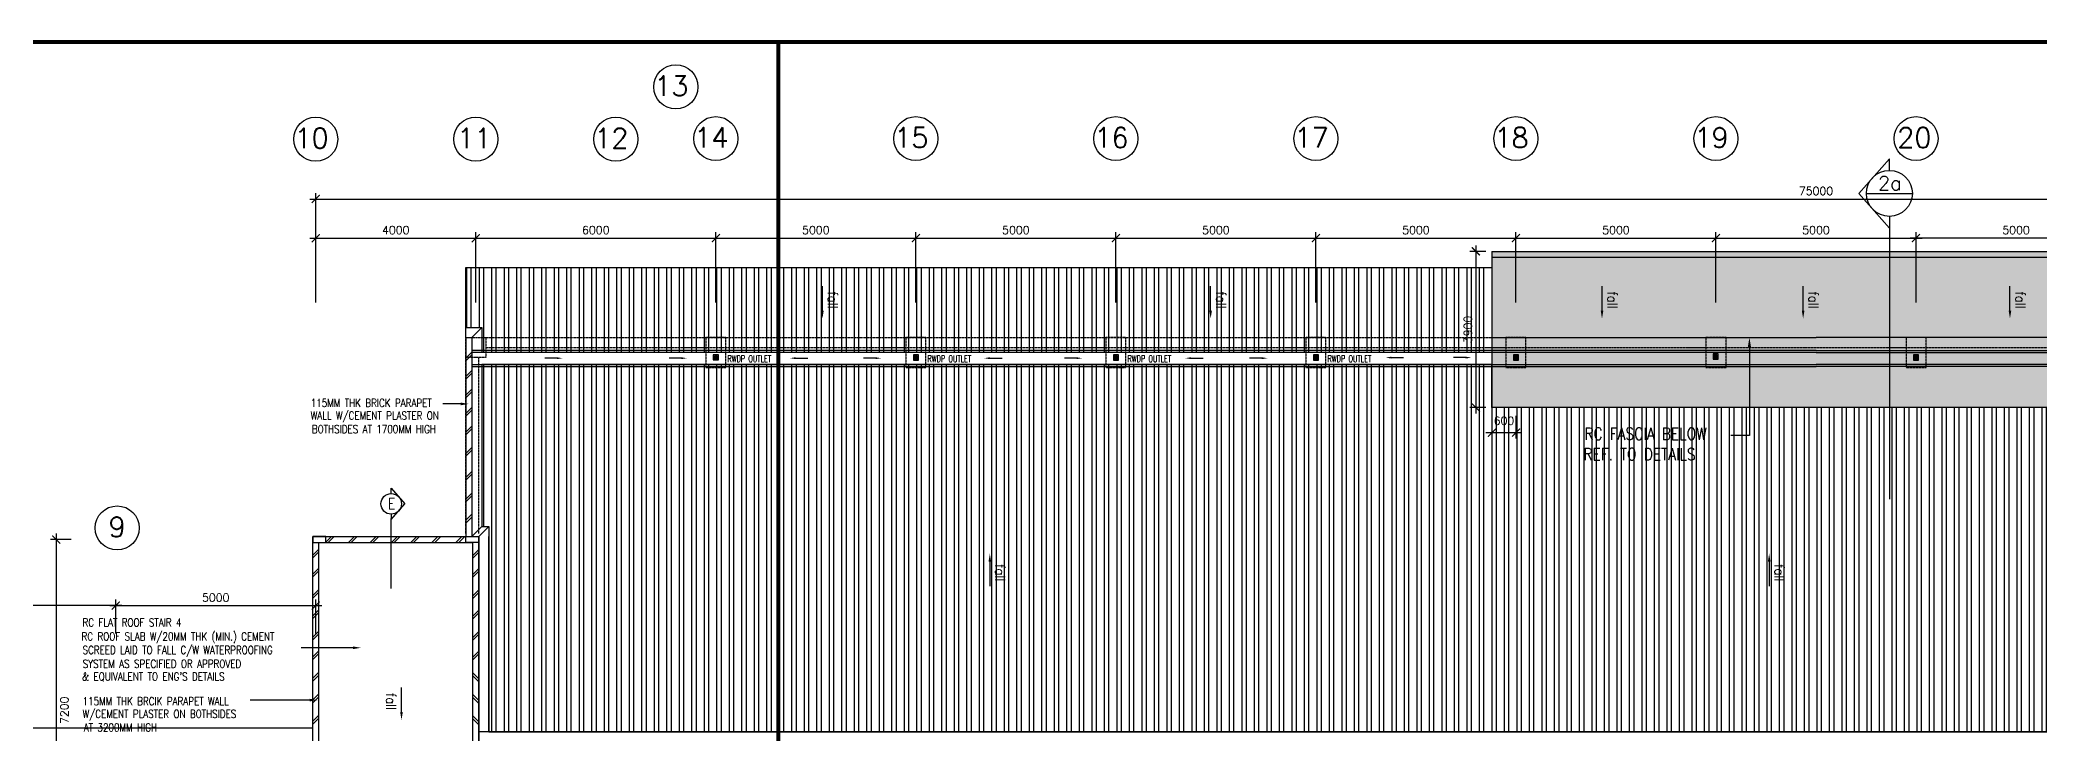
# Model space of a CAD drawing. Extents: x 2266480 to 2632177, y -858634 to -757244.
# Drawn here: x 2542657 to 2592648, y -774578 to -757244 of the extents above; entities that cross this region are included whole.
import ezdxf

# ---------------------------------------------------------------- set-up
doc = ezdxf.new("R2010")
doc.units = 0
doc.header["$LTSCALE"] = 10
doc.header["$MEASUREMENT"] = 0
doc.linetypes.add('DIVIDE', pattern=[1.25, 0.5, -0.25, 0, -0.25, 0, -0.25])
doc.linetypes.add('HIDDEN', pattern=[0.375, 0.25, -0.125])
doc.layers.get('0').update_dxf_attribs({"linetype": 'CONTINUOUS'})
doc.layers.get('DEFPOINTS').update_dxf_attribs({"linetype": 'CONTINUOUS'})
for name, color, linetype in [('AR', 7, 'CONTINUOUS'), ('AR1', 7, 'CONTINUOUS'), ('BEAM', 1, 'HIDDEN'), ('COL', 3, 'CONTINUOUS'), ('DIM', 7, 'CONTINUOUS'), ('FFL', 7, 'CONTINUOUS'), ('FIT', 5, 'CONTINUOUS'), ('FLASH', 35, 'CONTINUOUS'), ('GRID-T', 7, 'CONTINUOUS'), ('H', 1, 'CONTINUOUS'), ('hatch', 7, 'CONTINUOUS'), ('LINE', 7, 'CONTINUOUS'), ('PIPE', 5, 'DIVIDE'), ('PL', 5, 'CONTINUOUS'), ('ROOF', 7, 'CONTINUOUS'), ('RWDP', 145, 'CONTINUOUS'), ('SPEC', 7, 'CONTINUOUS'), ('stair', 7, 'CONTINUOUS'), ('T25', 7, 'CONTINUOUS'), ('T50', 4, 'CONTINUOUS'), ('WALL', 2, 'CONTINUOUS'), ('WP', 50, 'DIVIDE')]:
    doc.layers.add(name, color=color, linetype=linetype)
doc.styles.add('DIMTEXT', font='romans.shx', dxfattribs={"width": 0.8, "height": 400})
doc.styles.add('ROMANS', font='romans')
doc.styles.get("Standard").update_dxf_attribs({"font": 'ROMANS.SHX'})
doc.dimstyles.new('STANDARD$0', dxfattribs={"dimscale": 0, "dimtxt": 8, "dimasz": 6, "dimexe": 1, "dimexo": 1, "dimgap": 3, "dimtad": 1, "dimdec": 0, "dimlfac": -1, "dimrnd": 1, "dimzin": 0, "dimdsep": 46, "dimtxsty": 'Standard', "dimcen": 0, "dimclrd": 5, "dimclre": 250, "dimadec": 0, "dimazin": 0, "dimtfac": 1, "dimtdec": 4, "dimtofl": 0, "dimtmove": 0, "dimatfit": 3, "dimfxl": 1, "dimtolj": 1, "dimtzin": 0, "dimarcsym": 0})
pattern_1 = [(90, (0, 0), (-312.5, 6e-14), []), (90, (-110.5, 110.5), (-312.5, 6e-14), [])]

# ---------------------------------------------------------------- blocks, each defined once
blk = doc.blocks.new('_ARCHTICK')
at = {"color": 0, "linetype": 'ByBlock', "const_width": 0.15}
blk.add_lwpolyline([(-0.5, -0.5), (0.5, 0.5)], dxfattribs=at)
blk = doc.blocks.new('*D232')
at = {"layer": 'DEFPOINTS', "color": 0, "transparency": 16777216}
for p in [(2553549, -762192), (2549549, -763953), (2553549, -763953)]:
    blk.add_point(p, dxfattribs=at)
at = {"layer": 'DIM', "color": 7, "lineweight": -2, "transparency": 16777216}
for p, q in [((2549399, -762192), (2553699, -762192)), ((2549549, -763803), (2549549, -762042)), ((2553549, -763803), (2553549, -762042))]:
    blk.add_line(p, q, dxfattribs=at)
at = {"layer": 'DIM', "color": 7, "lineweight": -2, "transparency": 16777216, "xscale": 200, "yscale": 200, "zscale": 200, "rotation": 180}
blk.add_blockref('_ARCHTICK', (2549549, -762192), dxfattribs=at)
at = {"layer": 'DIM', "color": 7, "lineweight": -2, "transparency": 16777216, "xscale": 200, "yscale": 200, "zscale": 200}
blk.add_blockref('_ARCHTICK', (2553549, -762192), dxfattribs=at)
at = {"layer": 'DIM', "color": 7, "transparency": 16777216, "insert": (2551549, -761992), "char_height": 200, "attachment_point": 5, "style": 'ROMANS'}
blk.add_mtext('\\A1;4000', dxfattribs=at)
blk = doc.blocks.new('*D233')
at = {"layer": 'DEFPOINTS', "color": 0, "transparency": 16777216}
for p in [(2559549, -762192), (2553549, -763953), (2559549, -763953)]:
    blk.add_point(p, dxfattribs=at)
at = {"layer": 'DIM', "color": 7, "lineweight": -2, "transparency": 16777216}
for p, q in [((2553399, -762192), (2559699, -762192)), ((2553549, -763803), (2553549, -762042)), ((2559549, -763803), (2559549, -762042))]:
    blk.add_line(p, q, dxfattribs=at)
at = {"layer": 'DIM', "color": 7, "lineweight": -2, "transparency": 16777216, "xscale": 200, "yscale": 200, "zscale": 200, "rotation": 180}
blk.add_blockref('_ARCHTICK', (2553549, -762192), dxfattribs=at)
at = {"layer": 'DIM', "color": 7, "lineweight": -2, "transparency": 16777216, "xscale": 200, "yscale": 200, "zscale": 200}
blk.add_blockref('_ARCHTICK', (2559549, -762192), dxfattribs=at)
at = {"layer": 'DIM', "color": 7, "transparency": 16777216, "insert": (2556549, -761992), "char_height": 200, "attachment_point": 5, "style": 'ROMANS'}
blk.add_mtext('\\A1;6000', dxfattribs=at)
blk = doc.blocks.new('*D234')
at = {"layer": 'DEFPOINTS', "color": 0, "transparency": 16777216}
for p in [(2564549, -762192), (2559549, -763953), (2564549, -763953)]:
    blk.add_point(p, dxfattribs=at)
at = {"layer": 'DIM', "color": 7, "lineweight": -2, "transparency": 16777216}
for p, q in [((2559399, -762192), (2564699, -762192)), ((2559549, -763803), (2559549, -762042)), ((2564549, -763803), (2564549, -762042))]:
    blk.add_line(p, q, dxfattribs=at)
at = {"layer": 'DIM', "color": 7, "lineweight": -2, "transparency": 16777216, "xscale": 200, "yscale": 200, "zscale": 200, "rotation": 180}
blk.add_blockref('_ARCHTICK', (2559549, -762192), dxfattribs=at)
at = {"layer": 'DIM', "color": 7, "lineweight": -2, "transparency": 16777216, "xscale": 200, "yscale": 200, "zscale": 200}
blk.add_blockref('_ARCHTICK', (2564549, -762192), dxfattribs=at)
at = {"layer": 'DIM', "color": 7, "transparency": 16777216, "insert": (2562049, -761992), "char_height": 200, "attachment_point": 5, "style": 'ROMANS'}
blk.add_mtext('\\A1;5000', dxfattribs=at)
blk = doc.blocks.new('*D235')
at = {"layer": 'DEFPOINTS', "color": 0, "transparency": 16777216}
for p in [(2569549, -762192), (2564549, -763953), (2569549, -763953)]:
    blk.add_point(p, dxfattribs=at)
at = {"layer": 'DIM', "color": 7, "lineweight": -2, "transparency": 16777216}
for p, q in [((2564399, -762192), (2569699, -762192)), ((2564549, -763803), (2564549, -762042)), ((2569549, -763803), (2569549, -762042))]:
    blk.add_line(p, q, dxfattribs=at)
at = {"layer": 'DIM', "color": 7, "lineweight": -2, "transparency": 16777216, "xscale": 200, "yscale": 200, "zscale": 200, "rotation": 180}
blk.add_blockref('_ARCHTICK', (2564549, -762192), dxfattribs=at)
at = {"layer": 'DIM', "color": 7, "lineweight": -2, "transparency": 16777216, "xscale": 200, "yscale": 200, "zscale": 200}
blk.add_blockref('_ARCHTICK', (2569549, -762192), dxfattribs=at)
at = {"layer": 'DIM', "color": 7, "transparency": 16777216, "insert": (2567049, -761992), "char_height": 200, "attachment_point": 5, "style": 'ROMANS'}
blk.add_mtext('\\A1;5000', dxfattribs=at)
blk = doc.blocks.new('*D236')
at = {"layer": 'DEFPOINTS', "color": 0, "transparency": 16777216}
for p in [(2574549, -762192), (2569549, -763953), (2574549, -763953)]:
    blk.add_point(p, dxfattribs=at)
at = {"layer": 'DIM', "color": 7, "lineweight": -2, "transparency": 16777216}
for p, q in [((2569399, -762192), (2574699, -762192)), ((2569549, -763803), (2569549, -762042)), ((2574549, -763803), (2574549, -762042))]:
    blk.add_line(p, q, dxfattribs=at)
at = {"layer": 'DIM', "color": 7, "lineweight": -2, "transparency": 16777216, "xscale": 200, "yscale": 200, "zscale": 200, "rotation": 180}
blk.add_blockref('_ARCHTICK', (2569549, -762192), dxfattribs=at)
at = {"layer": 'DIM', "color": 7, "lineweight": -2, "transparency": 16777216, "xscale": 200, "yscale": 200, "zscale": 200}
blk.add_blockref('_ARCHTICK', (2574549, -762192), dxfattribs=at)
at = {"layer": 'DIM', "color": 7, "transparency": 16777216, "insert": (2572049, -761992), "char_height": 200, "attachment_point": 5, "style": 'ROMANS'}
blk.add_mtext('\\A1;5000', dxfattribs=at)
blk = doc.blocks.new('*D237')
at = {"layer": 'DEFPOINTS', "color": 0, "transparency": 16777216}
for p in [(2579549, -762192), (2574549, -763953), (2579549, -763953)]:
    blk.add_point(p, dxfattribs=at)
at = {"layer": 'DIM', "color": 7, "lineweight": -2, "transparency": 16777216}
for p, q in [((2574399, -762192), (2579699, -762192)), ((2574549, -763803), (2574549, -762042)), ((2579549, -763803), (2579549, -762042))]:
    blk.add_line(p, q, dxfattribs=at)
at = {"layer": 'DIM', "color": 7, "lineweight": -2, "transparency": 16777216, "xscale": 200, "yscale": 200, "zscale": 200, "rotation": 180}
blk.add_blockref('_ARCHTICK', (2574549, -762192), dxfattribs=at)
at = {"layer": 'DIM', "color": 7, "lineweight": -2, "transparency": 16777216, "xscale": 200, "yscale": 200, "zscale": 200}
blk.add_blockref('_ARCHTICK', (2579549, -762192), dxfattribs=at)
at = {"layer": 'DIM', "color": 7, "transparency": 16777216, "insert": (2577049, -761992), "char_height": 200, "attachment_point": 5, "style": 'ROMANS'}
blk.add_mtext('\\A1;5000', dxfattribs=at)
blk = doc.blocks.new('*D238')
at = {"layer": 'DEFPOINTS', "color": 0, "transparency": 16777216}
for p in [(2584549, -762192), (2579549, -763953), (2584549, -763953)]:
    blk.add_point(p, dxfattribs=at)
at = {"layer": 'DIM', "color": 7, "lineweight": -2, "transparency": 16777216}
for p, q in [((2579399, -762192), (2584699, -762192)), ((2579549, -763803), (2579549, -762042)), ((2584549, -763803), (2584549, -762042))]:
    blk.add_line(p, q, dxfattribs=at)
at = {"layer": 'DIM', "color": 7, "lineweight": -2, "transparency": 16777216, "xscale": 200, "yscale": 200, "zscale": 200, "rotation": 180}
blk.add_blockref('_ARCHTICK', (2579549, -762192), dxfattribs=at)
at = {"layer": 'DIM', "color": 7, "lineweight": -2, "transparency": 16777216, "xscale": 200, "yscale": 200, "zscale": 200}
blk.add_blockref('_ARCHTICK', (2584549, -762192), dxfattribs=at)
at = {"layer": 'DIM', "color": 7, "transparency": 16777216, "insert": (2582049, -761992), "char_height": 200, "attachment_point": 5, "style": 'ROMANS'}
blk.add_mtext('\\A1;5000', dxfattribs=at)
blk = doc.blocks.new('*D239')
at = {"layer": 'DEFPOINTS', "color": 0, "transparency": 16777216}
for p in [(2589549, -762192), (2584549, -763953), (2589549, -763953)]:
    blk.add_point(p, dxfattribs=at)
at = {"layer": 'DIM', "color": 7, "lineweight": -2, "transparency": 16777216}
for p, q in [((2584399, -762192), (2589699, -762192)), ((2584549, -763803), (2584549, -762042)), ((2589549, -763803), (2589549, -762042))]:
    blk.add_line(p, q, dxfattribs=at)
at = {"layer": 'DIM', "color": 7, "lineweight": -2, "transparency": 16777216, "xscale": 200, "yscale": 200, "zscale": 200, "rotation": 180}
blk.add_blockref('_ARCHTICK', (2584549, -762192), dxfattribs=at)
at = {"layer": 'DIM', "color": 7, "lineweight": -2, "transparency": 16777216, "xscale": 200, "yscale": 200, "zscale": 200}
blk.add_blockref('_ARCHTICK', (2589549, -762192), dxfattribs=at)
at = {"layer": 'DIM', "color": 7, "transparency": 16777216, "insert": (2587049, -761992), "char_height": 200, "attachment_point": 5, "style": 'ROMANS'}
blk.add_mtext('\\A1;5000', dxfattribs=at)
blk = doc.blocks.new('*D246')
at = {"layer": 'DEFPOINTS', "color": 0, "transparency": 16777216}
for p in [(2624549, -761215), (2549549, -763953), (2624549, -763953)]:
    blk.add_point(p, dxfattribs=at)
at = {"layer": 'DIM', "color": 7, "lineweight": -2, "transparency": 16777216}
for p, q in [((2549399, -761215), (2624699, -761215)), ((2549549, -763803), (2549549, -761065)), ((2624549, -763803), (2624549, -761065))]:
    blk.add_line(p, q, dxfattribs=at)
at = {"layer": 'DIM', "color": 7, "lineweight": -2, "transparency": 16777216, "xscale": 200, "yscale": 200, "zscale": 200, "rotation": 180}
blk.add_blockref('_ARCHTICK', (2549549, -761215), dxfattribs=at)
at = {"layer": 'DIM', "color": 7, "lineweight": -2, "transparency": 16777216, "xscale": 200, "yscale": 200, "zscale": 200}
blk.add_blockref('_ARCHTICK', (2624549, -761215), dxfattribs=at)
at = {"layer": 'DIM', "color": 7, "transparency": 16777216, "insert": (2587049, -761015), "char_height": 200, "attachment_point": 5, "style": 'ROMANS'}
blk.add_mtext('\\A1;75000', dxfattribs=at)
blk = doc.blocks.new('*D135')
at = {"layer": 'DEFPOINTS', "color": 0, "transparency": 16777216}
for p in [(2549549, -771370), (2544549, -772220), (2549549, -772220)]:
    blk.add_point(p, dxfattribs=at)
at = {"layer": 'DIM', "color": 7, "lineweight": -2, "transparency": 16777216}
for p, q in [((2544549, -772070), (2544549, -771220)), ((2549549, -772070), (2549549, -771220)), ((2544399, -771370), (2549699, -771370))]:
    blk.add_line(p, q, dxfattribs=at)
at = {"layer": 'DIM', "color": 7, "lineweight": -2, "transparency": 16777216, "xscale": 200, "yscale": 200, "zscale": 200, "rotation": 180}
blk.add_blockref('_ARCHTICK', (2544549, -771370), dxfattribs=at)
at = {"layer": 'DIM', "color": 7, "lineweight": -2, "transparency": 16777216, "xscale": 200, "yscale": 200, "zscale": 200}
blk.add_blockref('_ARCHTICK', (2549549, -771370), dxfattribs=at)
at = {"layer": 'DIM', "color": 7, "transparency": 16777216, "insert": (2547049, -771170), "char_height": 200, "attachment_point": 5, "style": 'ROMANS'}
blk.add_mtext('\\A1;5000', dxfattribs=at)
blk = doc.blocks.new('*D136')
at = {"layer": 'DEFPOINTS', "color": 0, "transparency": 16777216}
for p in [(2539549, -771370), (2539549, -772220), (2544549, -772220)]:
    blk.add_point(p, dxfattribs=at)
at = {"layer": 'DIM', "color": 7, "lineweight": -2, "transparency": 16777216}
for p, q in [((2539549, -772070), (2539549, -771220)), ((2544549, -772070), (2544549, -771220)), ((2544699, -771370), (2539399, -771370))]:
    blk.add_line(p, q, dxfattribs=at)
at = {"layer": 'DIM', "color": 7, "lineweight": -2, "transparency": 16777216, "xscale": 200, "yscale": 200, "zscale": 200}
for p, rotation in [((2539549, -771370), 179.9999999882513), ((2544549, -771370), 359.9999999882513)]:
    blk.add_blockref('_ARCHTICK', p, dxfattribs=dict(at, rotation=rotation))
at = {"layer": 'DIM', "color": 7, "transparency": 16777216, "insert": (2542049, -771170), "char_height": 200, "attachment_point": 5, "rotation": 360, "style": 'ROMANS'}
blk.add_mtext('\\A1;5000', dxfattribs=at)
blk = doc.blocks.new('*D180')
at = {"layer": 'DEFPOINTS', "color": 0, "transparency": 16777216}
for p in [(2578949, -762524), (2578548, -766424), (2578949, -766424)]:
    blk.add_point(p, dxfattribs=at)
at = {"layer": 'T50', "color": 7, "lineweight": -2, "transparency": 16777216}
for p, q in [((2578799, -762524), (2578398, -762524)), ((2578548, -762374), (2578548, -766574)), ((2578799, -766424), (2578398, -766424))]:
    blk.add_line(p, q, dxfattribs=at)
at = {"layer": 'T50', "color": 7, "lineweight": -2, "transparency": 16777216, "xscale": 200, "yscale": 200, "zscale": 200}
for p, rotation in [((2578548, -762524), 90), ((2578548, -766424), 270)]:
    blk.add_blockref('_ARCHTICK', p, dxfattribs=dict(at, rotation=rotation))
at = {"layer": 'T50', "color": 7, "transparency": 16777216, "insert": (2578348, -764474), "char_height": 200, "attachment_point": 5, "rotation": 90, "style": 'ROMANS'}
blk.add_mtext('\\A1;3900', dxfattribs=at)
blk = doc.blocks.new('*D181')
at = {"layer": 'DEFPOINTS', "color": 0, "transparency": 16777216}
for p in [(2578949, -766483), (2579549, -766483), (2579549, -767050)]:
    blk.add_point(p, dxfattribs=at)
at = {"layer": 'T50', "color": 7, "lineweight": -2, "transparency": 16777216}
for p, q in [((2578949, -766633), (2578949, -767200)), ((2579549, -766633), (2579549, -767200)), ((2578799, -767050), (2579699, -767050))]:
    blk.add_line(p, q, dxfattribs=at)
at = {"layer": 'T50', "color": 7, "lineweight": -2, "transparency": 16777216, "xscale": 200, "yscale": 200, "zscale": 200, "rotation": 180}
blk.add_blockref('_ARCHTICK', (2578949, -767050), dxfattribs=at)
at = {"layer": 'T50', "color": 7, "lineweight": -2, "transparency": 16777216, "xscale": 200, "yscale": 200, "zscale": 200}
blk.add_blockref('_ARCHTICK', (2579549, -767050), dxfattribs=at)
at = {"layer": 'T50', "color": 7, "transparency": 16777216, "insert": (2579249, -766755), "char_height": 200, "attachment_point": 5, "style": 'ROMANS'}
blk.add_mtext('\\A1;600', dxfattribs=at)
blk = doc.blocks.new('100FT')
at = {"layer": 'PIPE', "linetype": 'Continuous'}
blk.add_circle((0, 0), 50, dxfattribs=at)
at = {"layer": 'WP', "linetype": 'Continuous'}
for p, q in [((-37, 34), (37, 34)), ((-50, -3), (50, -3)), ((-34, -37), (34, -37))]:
    blk.add_line(p, q, dxfattribs=at)
blk = doc.blocks.new('A$C7CE3714C')
at = {"layer": 'FIT'}
blk.add_lwpolyline([(0, 0), (126, 0), (126, 126), (0, 126)], close=True, dxfattribs=at)
at = {"layer": 'FIT', "xscale": -1}
blk.add_blockref('100FT', (63, 66), dxfattribs=at)
blk = doc.blocks.new('*D190')
at = {"layer": 'DEFPOINTS', "color": 0, "transparency": 16777216}
for p in [(2589549, -762192), (2589549, -763953), (2594549, -763953)]:
    blk.add_point(p, dxfattribs=at)
at = {"layer": 'DIM', "color": 7, "lineweight": -2, "transparency": 16777216}
for p, q in [((2594699, -762192), (2589399, -762192)), ((2589549, -763803), (2589549, -762042)), ((2594549, -763803), (2594549, -762042))]:
    blk.add_line(p, q, dxfattribs=at)
at = {"layer": 'DIM', "color": 7, "lineweight": -2, "transparency": 16777216, "xscale": 200, "yscale": 200, "zscale": 200}
for p, rotation in [((2589549, -762192), 179.99999998825), ((2594549, -762192), 359.99999998825)]:
    blk.add_blockref('_ARCHTICK', p, dxfattribs=dict(at, rotation=rotation))
at = {"layer": 'DIM', "color": 7, "transparency": 16777216, "insert": (2592049, -761992), "char_height": 200, "attachment_point": 5, "rotation": 360, "style": 'ROMANS'}
blk.add_mtext('\\A1;5000', dxfattribs=at)
blk = doc.blocks.new('*D67')
at = {"layer": 'DEFPOINTS', "color": 0, "transparency": 16777216}
for p in [(2543065, -769724), (2543585, -769724), (2543585, -776924)]:
    blk.add_point(p, dxfattribs=at)
at = {"layer": 'DIM', "color": 7, "lineweight": -2, "transparency": 16777216}
for p, q in [((2543435, -769724), (2542915, -769724)), ((2543065, -777074), (2543065, -769574)), ((2543435, -776924), (2542915, -776924))]:
    blk.add_line(p, q, dxfattribs=at)
at = {"layer": 'DIM', "color": 7, "lineweight": -2, "transparency": 16777216, "xscale": 200, "yscale": 200, "zscale": 200}
for p, rotation in [((2543065, -769724), 90), ((2543065, -776924), 270)]:
    blk.add_blockref('_ARCHTICK', p, dxfattribs=dict(at, rotation=rotation))
at = {"layer": 'DIM', "color": 7, "transparency": 16777216, "insert": (2543265, -773986), "char_height": 200, "attachment_point": 5, "rotation": 90, "style": 'ROMANS'}
blk.add_mtext('\\A1;7200', dxfattribs=at)

msp = doc.modelspace()

# ---------------------------------------------------------------- hatches: boundary and pattern name
at = {"layer": 'hatch'}
h = msp.add_hatch(dxfattribs=at)
h.set_pattern_fill('DOTS', color=0, scale=1500, style=0)
h.set_pattern_definition([(0, (2544600.43, -957336.35), (46.875, 93.75), [0, -93.75])])
edge = h.paths.add_edge_path()
edge.add_line((2578948.8, -762524.1), (2595155.5, -762524.1))
edge.add_line((2578948.8, -762524.1), (2578948.8, -766424.1))
edge.add_line((2595155.5, -766424.1), (2578948.8, -766424.1))
edge.add_line((2595155.5, -766424.1), (2595155.5, -762524.1))
h = msp.add_hatch(dxfattribs=at)
h.set_pattern_fill('STEEL', color=0, scale=2500, angle=45, style=0)
h.set_pattern_definition(pattern_1)
h.paths.add_polyline_path([(2553299.5, -762924.1), (2553299.5, -764424.1), (2553699.5, -764424.1), (2553699.5, -765048.8), (2578948.8, -765048.8), (2578948.8, -762924.1)])
h = msp.add_hatch(dxfattribs=at)
h.set_pattern_fill('STEEL', color=0, scale=2500, angle=45, style=0)
h.set_pattern_definition(pattern_1)
edge = h.paths.add_edge_path()
edge.add_line((2553699.5, -765346.7), (2553699.5, -769399.1))
edge.add_line((2553699.5, -769399.1), (2553874.5, -769399.1))
edge.add_line((2553874.5, -769399.1), (2553874.5, -774524.1))
edge.add_line((2553874.5, -774524.1), (2620230.5, -774524.1))
edge.add_line((2620230.5, -774524.1), (2620230.5, -769399.1))
edge.add_line((2620230.5, -769399.1), (2620405.5, -769399.1))
edge.add_line((2620405.5, -769399.1), (2620405.5, -765346.7))
edge.add_line((2620405.5, -765346.7), (2595155.5, -765346.7))
edge.add_line((2595155.5, -765346.7), (2595155.5, -766424.1))
edge.add_line((2595155.5, -766424.1), (2578948.8, -766424.1))
edge.add_line((2578948.8, -766424.1), (2578948.8, -765346.1))
edge.add_line((2578948.8, -765346.1), (2553699.5, -765346.1))

# ---------------------------------------------------------------- linework, layer by layer
at = {"color": 0}
for p, q in [((2585385.2, -764924.1), (2585385.2, -767121.8)), ((2585385.2, -767121.8), (2584919.3, -767121.8)), ((2553624.5, -776999.1), (2553624.5, -769649.1))]:
    msp.add_line(p, q, dxfattribs=at)
msp.add_solid([(2585343.5, -764924.1), (2585426.9, -764924.1), (2585385.2, -764674.1)], dxfattribs=at)
at = {"layer": 'AR', "color": 0}
for p, q in [((2588883.1, -760209.4), (2588120.8, -761076.9)), ((2588883.1, -760499.3), (2588883.1, -760209.4)), ((2588883.1, -761944.4), (2588120.8, -761076.9)), ((2588308.1, -761074.3), (2589458.1, -761074.3)), ((2588883.1, -761649.3), (2588883.1, -761944.4)), ((2588883.1, -761944.4), (2588883.1, -768712.5)), ((2551436, -768439.9), (2551777.5, -768828.6)), ((2551436, -768572.1), (2551436, -768439.9)), ((2551436, -769217.2), (2551777.5, -768828.6)), ((2551436, -769087.3), (2551436, -769217.2)), ((2551436, -770947.2), (2551436, -769198))]:
    msp.add_line(p, q, dxfattribs=at)
for centre, radius in [((2588883.1, -761074.3), 575), ((2551436, -768829.7), 257.6)]:
    msp.add_circle(centre, radius, dxfattribs=at)
at = {"layer": 'BEAM', "color": 0}
for p, q in [((2553799.4, -764674.1, 0), (2578948.8, -764674.1, 0)), ((2553299.4, -769574.1), (2553299.4, -765174.1)), ((2553624.4, -769574.1), (2553624.4, -765174.1)), ((2553799.4, -764924.1), (2559299.4, -764924.1)), ((2558799.4, -764924.1), (2564299.4, -764924.1)), ((2563799.4, -764924.1), (2569299.4, -764924.1)), ((2568799.4, -764924.1), (2574299.4, -764924.1)), ((2573799.4, -764924.1), (2579299.4, -764924.1)), ((2578799.5, -764924.1), (2584299.5, -764924.1)), ((2583799.5, -764924.1), (2589299.5, -764924.1)), ((2588799.5, -764924.1), (2594299.5, -764924.1))]:
    msp.add_line(p, q, dxfattribs=at)
for points in [[(2553299.4, -764674.1), (2553799.4, -764674.1), (2553799.4, -765174.1), (2553299.4, -765174.1)], [(2559299.5, -764674.1), (2559299.5, -765424.1), (2559799.5, -765424.1), (2559799.5, -764674.1)], [(2564299.5, -764674.1), (2564299.5, -765424.1), (2564799.5, -765424.1), (2564799.5, -764674.1)], [(2569299.5, -764674.1), (2569299.5, -765424.1), (2569799.5, -765424.1), (2569799.5, -764674.1)], [(2574299.5, -764674.1), (2574299.5, -765424.1), (2574799.5, -765424.1), (2574799.5, -764674.1)], [(2579299.5, -764674.1), (2579299.5, -765424.1), (2579799.5, -765424.1), (2579799.5, -764674.1)], [(2584299.5, -764674.1), (2584299.5, -765424.1), (2584799.5, -765424.1), (2584799.5, -764674.1)], [(2589299.5, -764674.1), (2589299.5, -765424.1), (2589799.5, -765424.1), (2589799.5, -764674.1)]]:
    msp.add_lwpolyline(points, close=True, dxfattribs=at)
at = {"layer": 'COL', "color": 0}
for points in [[(2549474.5, -769649.1), (2549474.5, -769799.1), (2549799.5, -769799.1), (2549799.5, -769649.1)], [(2553624.5, -769649.1), (2553624.5, -769799.1), (2553299.5, -769799.1), (2553299.5, -769649.1)]]:
    msp.add_lwpolyline(points, close=True, dxfattribs=at)
at = {"layer": 'FLASH', "color": 0}
for p, q in [((2553299.5, -764424.1), (2553699.5, -764424.1)), ((2553449.5, -764674.1), (2553699.5, -764424.1)), ((2553699.5, -764424.1), (2553699.5, -765048.8)), ((2553699.5, -765346.7), (2553699.5, -769399.1)), ((2553449.5, -769649.1), (2553699.5, -769399.1)), ((2553624.5, -769649.1), (2553874.5, -769399.1)), ((2553699.5, -769399.1), (2553874.5, -769399.1)), ((2553874.5, -769399.1), (2553874.5, -774524.1)), ((2553874.5, -774524.1), (2553874.5, -769649.1))]:
    msp.add_line(p, q, dxfattribs=at)
at = {"layer": 'GRID-T', "color": 0}
for centre in [(2558549.6, -758414.7, 0), (2549549.5, -759719.3, 0), (2553549.5, -759719.3, 0), (2557049.5, -759719.3, 0), (2559548.8, -759706.5), (2564548.8, -759706.5), (2569548.8, -759706.5), (2574548.8, -759706.5), (2579548.8, -759706.5), (2584548.8, -759706.5), (2589548.8, -759706.5), (2544585.1, -769431.5)]:
    msp.add_circle(centre, 550, dxfattribs=at)
at = {"layer": 'H', "color": 0}
for p, q in [((2553299.5, -765190), (2553449.5, -765040)), ((2553299.5, -765260.7), (2553449.5, -765110.7)), ((2553299.5, -765646.8), (2553449.5, -765496.8)), ((2553299.5, -765717.5), (2553449.5, -765567.5)), ((2553299.5, -766114), (2553449.5, -765964)), ((2553299.5, -766184.7), (2553449.5, -766034.7)), ((2553299.5, -766570.8), (2553449.5, -766420.8)), ((2553299.5, -766641.5), (2553449.5, -766491.5)), ((2553299.5, -767037.4), (2553449.5, -766887.4)), ((2553299.5, -767108.1), (2553449.5, -766958.1)), ((2553299.5, -767571.6), (2553449.5, -767421.6)), ((2553299.5, -767642.3), (2553449.5, -767492.3)), ((2553299.5, -768169.1), (2553449.5, -768019.1)), ((2553299.5, -768239.8), (2553449.5, -768089.8)), ((2553299.5, -768711.7), (2553449.5, -768561.7)), ((2553299.5, -768782.5), (2553449.5, -768632.5)), ((2553299.5, -769241.2), (2553449.5, -769091.2)), ((2553299.5, -769311.9), (2553449.5, -769161.9)), ((2549789.3, -769799.1), (2549939.3, -769649.1)), ((2549860, -769799.1), (2550010, -769649.1)), ((2550367.3, -769799.1), (2550517.3, -769649.1)), ((2550438, -769799.1), (2550588, -769649.1)), ((2550905.3, -769799.1), (2551055.3, -769649.1)), ((2550976, -769799.1), (2551126, -769649.1)), ((2551442.3, -769799.1), (2551592.3, -769649.1)), ((2551513, -769799.1), (2551663, -769649.1)), ((2551923.3, -769799.1), (2552073.3, -769649.1)), ((2551994, -769799.1), (2552144, -769649.1)), ((2552453.3, -769799.1), (2552603.3, -769649.1)), ((2552524, -769799.1), (2552674, -769649.1)), ((2553051.3, -769799.1), (2553201.3, -769649.1)), ((2553122, -769799.1), (2553272, -769649.1)), ((2549468.5, -770117.5), (2549618.5, -769967.5)), ((2549468.5, -770188.2), (2549618.5, -770038.2)), ((2553474.5, -770117.5), (2553624.5, -769967.5)), ((2553474.5, -770188.2), (2553624.5, -770038.2)), ((2549468.5, -770591.5), (2549618.5, -770441.5)), ((2549468.5, -770662.2), (2549618.5, -770512.2)), ((2553474.5, -770591.5), (2553624.5, -770441.5)), ((2553474.5, -770662.2), (2553624.5, -770512.2)), ((2549468.5, -771125.7), (2549618.5, -770975.7)), ((2549468.5, -771196.4), (2549618.5, -771046.4)), ((2553474.5, -771125.7), (2553624.5, -770975.7)), ((2553474.5, -771196.4), (2553624.5, -771046.4)), ((2549468.5, -771633.4), (2549618.5, -771483.4)), ((2549468.5, -771704.1), (2549618.5, -771554.1)), ((2553474.5, -771633.4), (2553624.5, -771483.4)), ((2553474.5, -771704.1), (2553624.5, -771554.1)), ((2549468.5, -772167.6), (2549618.5, -772017.6)), ((2549468.5, -772238.3), (2549618.5, -772088.3)), ((2553474.5, -772167.6), (2553624.5, -772017.6)), ((2553474.5, -772238.3), (2553624.5, -772088.3)), ((2549468.5, -772658.4), (2549618.5, -772508.4)), ((2549468.5, -772729.1), (2549618.5, -772579.1)), ((2553474.5, -772658.4), (2553624.5, -772508.4)), ((2553474.5, -772729.1), (2553624.5, -772579.1)), ((2549468.5, -773192.6), (2549618.5, -773042.6)), ((2549468.5, -773263.3), (2549618.5, -773113.3)), ((2553618.5, -773192.6), (2553468.5, -773042.6)), ((2553618.5, -773263.3), (2553468.5, -773113.3)), ((2549468.5, -773735.4), (2549618.5, -773585.4)), ((2549468.5, -773806.1), (2549618.5, -773656.1)), ((2553618.5, -773735.4), (2553468.5, -773585.4)), ((2553618.5, -773806.1), (2553468.5, -773656.1)), ((2549468.5, -774269.6), (2549618.5, -774119.6)), ((2549468.5, -774340.3), (2549618.5, -774190.3)), ((2553618.5, -774269.6), (2553468.5, -774119.6)), ((2553618.5, -774340.3), (2553468.5, -774190.3))]:
    msp.add_line(p, q, dxfattribs=at)
at = {"layer": 'hatch', "color": 0}
msp.add_lwpolyline([(2524174.5, -783799.1), (2524174.5, -774424.1), (2549474.5, -774424.1)], dxfattribs=at)
at = {"layer": 'LINE', "color": 0}
for p, q in [((2553174.5, -766333.4), (2552725, -766333.4)), ((2549395.3, -773732), (2547911.9, -773732))]:
    msp.add_line(p, q, dxfattribs=at)
for points in [[(2553174.5, -766300.1), (2553174.5, -766366.7), (2553374.5, -766333.4)], [(2549395.3, -773698.7), (2549395.3, -773765.3), (2549595.3, -773732)]]:
    msp.add_solid(points, dxfattribs=at)
at = {"layer": 'PL', "color": 0, "ltscale": 2, "const_width": 100}
for points in [[(2490693.6, -847288.2), (2561112, -847288.2), (2561112, -757293.9), (2490693.6, -757293.9)], [(2561112, -847288.2), (2632127.2, -847288.2), (2632127.2, -757293.9), (2561112, -757293.9)]]:
    msp.add_lwpolyline(points, close=True, dxfattribs=at)
at = {"layer": 'ROOF', "color": 0}
for p, q in [((2578948.8, -762524.1), (2595155.5, -762524.1)), ((2578948.8, -762524.1), (2578948.8, -766424.1, 0)), ((2595155.5, -762674.1), (2578948.8, -762674.1)), ((2553299.5, -762924.1), (2578948.8, -762924.1)), ((2553299.5, -764674.1), (2553299.5, -762924.1)), ((2578948.8, -764674.1, 0), (2587052.5, -764674.1, 0)), ((2595155.5, -764674.1, 0), (2587051.8, -764674.1, 0)), ((2578948.8, -764998.8), (2553449.5, -764998.8)), ((2578948.8, -765048.8), (2553449.5, -765048.8)), ((2553449.5, -765346.7, 0), (2578948.8, -765346.7, 0)), ((2587052.5, -764998.8), (2578948.8, -764998.8)), ((2587052.5, -765049.1), (2578948.8, -765049.1)), ((2578948.8, -765346.1, 0), (2587052.5, -765346.1, 0)), ((2587051.8, -764998.8), (2595155.5, -764998.8)), ((2587051.8, -765048.8), (2595155.5, -765048.8)), ((2595155.5, -765346.1, 0), (2587051.8, -765346.1, 0)), ((2553449.5, -765398.8, 0), (2578948.8, -765398.8, 0)), ((2578948.8, -765398.8, 0), (2587049.6, -765398.8, 0)), ((2595155.5, -765398.8, 0), (2587054.6, -765398.8, 0)), ((2595155.5, -766424.1), (2578948.8, -766424.1, 0)), ((2549474.5, -776999.1), (2549474.5, -769649.1)), ((2549474.5, -769649.1), (2553624.5, -769649.1)), ((2549624.5, -769799.1), (2553474.5, -769799.1)), ((2549624.5, -776849.1), (2549624.5, -769799.1)), ((2553474.5, -776849.1), (2553474.5, -769799.1)), ((2553624.5, -769649.1), (2553624.5, -776999.1)), ((2620480.5, -774524.1), (2553624.5, -774524.1))]:
    msp.add_line(p, q, dxfattribs=at)
msp.add_lwpolyline([(2553699.5, -765346.7), (2553699.5, -769399.1), (2553874.5, -769399.1), (2553874.5, -774524.1), (2620230.5, -774524.1), (2620230.5, -769399.1), (2620405.5, -769399.1), (2620405.5, -765346.7), (2595155.5, -765346.7), (2595155.5, -766424.1), (2578948.8, -766424.1), (2578948.8, -765346.1), (2553699.5, -765346.1)], dxfattribs=at)
at = {"layer": 'RWDP', "color": 0}
for p, q in [((2555576.5, -765191.3), (2555271.4, -765191.3)), ((2558687, -765191.3), (2558381.8, -765191.3)), ((2561543.7, -765191.3), (2561848.8, -765191.3)), ((2563542.4, -765191.3), (2563237.2, -765191.3)), ((2566399, -765191.3), (2566704.2, -765191.3)), ((2568568.4, -765191.3), (2568263.3, -765191.3)), ((2571425.1, -765191.3), (2571730.3, -765191.3)), ((2573196.2, -765191.3), (2572891, -765191.3)), ((2576430.4, -765176.8), (2576735.6, -765176.8)), ((2578292.6, -765176.8), (2577987.4, -765176.8))]:
    msp.add_line(p, q, dxfattribs=at)
for points in [[(2555576.5, -765214.6), (2555576.5, -765167.9), (2555716.5, -765191.3)], [(2558687, -765214.6), (2558687, -765167.9), (2558827, -765191.3)], [(2561543.7, -765214.6), (2561543.7, -765167.9), (2561403.7, -765191.3)], [(2563542.4, -765214.6), (2563542.4, -765167.9), (2563682.4, -765191.3)], [(2566399, -765214.6), (2566399, -765167.9), (2566259, -765191.3)], [(2568568.4, -765214.6), (2568568.4, -765167.9), (2568708.4, -765191.3)], [(2571425.1, -765214.6), (2571425.1, -765167.9), (2571285.1, -765191.3)], [(2573196.2, -765214.6), (2573196.2, -765167.9), (2573336.2, -765191.3)], [(2576430.4, -765200.1), (2576430.4, -765153.5), (2576290.4, -765176.8)], [(2578292.6, -765200.1), (2578292.6, -765153.5), (2578432.6, -765176.8)]]:
    msp.add_solid(points, dxfattribs=at)
at = {"layer": 'SPEC', "color": 0}
for p, q in [((2562213.9, -764000.2), (2562213.9, -763390.2)), ((2571917.8, -764000.2), (2571917.8, -763390.2)), ((2581700, -764000.2), (2581700, -763390.2)), ((2586727.9, -764000.2), (2586727.9, -763390.2)), ((2591897.8, -764000.2), (2591897.8, -763390.2)), ((2566398.4, -770274.7), (2566398.4, -770884.7)), ((2585878.4, -770274.7), (2585878.4, -770884.7)), ((2551693, -774027.3), (2551693, -773417.3))]:
    msp.add_line(p, q, dxfattribs=at)
for points in [[(2562180.6, -764000.2), (2562247.2, -764000.2), (2562213.9, -764200.2)], [(2571884.5, -764000.2), (2571951.2, -764000.2), (2571917.8, -764200.2)], [(2581666.7, -764000.2), (2581733.3, -764000.2), (2581700, -764200.2)], [(2586694.6, -764000.2), (2586761.3, -764000.2), (2586727.9, -764200.2)], [(2591864.5, -764000.2), (2591931.1, -764000.2), (2591897.8, -764200.2)], [(2566365.1, -770274.7), (2566431.8, -770274.7), (2566398.4, -770074.7)], [(2585845.1, -770274.7), (2585911.8, -770274.7), (2585878.4, -770074.7)], [(2551726.3, -774027.3), (2551659.6, -774027.3), (2551693, -774227.3)]]:
    msp.add_solid(points, dxfattribs=at)
at = {"layer": 'stair', "color": 0}
msp.add_line((2550481.6, -772425.1), (2549181.8, -772425.1), dxfattribs=at)
msp.add_solid([(2550481.6, -772458.5), (2550481.6, -772391.8), (2550681.6, -772425.1)], dxfattribs=at)
at = {"layer": 'WALL', "color": 0}
for p, q in [((2553299.5, -764674.1), (2553299.5, -769649.1)), ((2553299.5, -764674.1), (2553449.5, -764674.1)), ((2553449.5, -764674.1), (2553449.5, -769649.1))]:
    msp.add_line(p, q, dxfattribs=at)

# ---------------------------------------------------------------- block references
at = {"layer": 'T25', "color": 0, "rotation": 180}
for p in [(2559612.5, -765108.4), (2564612.5, -765111.1), (2569612.5, -765111.1), (2574612.5, -765111.1), (2579612.5, -765111.1), (2584600.9, -765085.8), (2589612.5, -765111.1)]:
    msp.add_blockref('A$C7CE3714C', p, dxfattribs=at)

# ---------------------------------------------------------------- texts
at = {"color": 0, "ltscale": 10, "style": 'ROMANS', "width": 0.8}
for s, p in [('RC FLAT ROOF STAIR 4', (2543718.8, -771892.8)), ('RC ROOF SLAB W/20MM THK (MIN.) CEMENT', (2543695.1, -772242.2)), ('SCREED LAID TO FALL C/W WATERPROOFING', (2543721.8, -772580.2)), ('SYSTEM AS SPECIFIED OR APPROVED ', (2543723.9, -772925.3)), ("& EQUIVALENT TO ENG'S DETAILS", (2543706.2, -773244.1))]:
    msp.add_text(s, height=200, dxfattribs=at).set_placement(p)
at = {"layer": 'AR1', "color": 0, "style": 'ROMANS'}
msp.add_text('2a', height=350, dxfattribs=at).set_placement((2588600.6, -760991.1))
at = {"layer": 'FFL', "color": 0, "style": 'ROMANS', "width": 0.8}
for s, p in [('115MM THK BRICK PARAPET ', (2549424.1, -766408.5)), ('WALL W/CEMENT PLASTER ON', (2549424.1, -766725.4)), ('BOTHSIDES AT 1700MM HIGH', (2549452.3, -767063.5)), ('115MM THK BRCIK PARAPET WALL', (2543722.6, -773859.5)), ('W/CEMENT PLASTER ON BOTHSIDES', (2543722.6, -774176.4)), ('AT 3200MM HIGH', (2543750.8, -774514.5))]:
    msp.add_text(s, height=200, dxfattribs=at).set_placement(p)
at = {"layer": 'GRID-T', "color": 0, "style": 'ROMANS'}
for s, p in [('13', (2558009.4, -758640.5, 0)), ('10', (2549013.4, -759945.1, 0)), ('11', (2553081.7, -759945.1, 0)), ('12', (2556509.3, -759945.1, 0)), ('14', (2559008.6, -759932.2)), ('15', (2564008.6, -759932.2)), ('16', (2569008.6, -759932.2)), ('17', (2574008.6, -759932.2)), ('18', (2579008.6, -759932.2)), ('19', (2584008.6, -759932.2)), ('20', (2589079.1, -759932.2)), ('9', (2544369.9, -769657.2))]:
    msp.add_text(s, height=500, dxfattribs=at).set_placement(p)
at = {"layer": 'RWDP', "color": 0, "style": 'ROMANS', "width": 0.7}
for p in [(2559837.6, -765290), (2564837.6, -765290), (2569837.6, -765290), (2574837.6, -765290)]:
    msp.add_text('RWDP OUTLET', height=170, dxfattribs=at).set_placement(p)
at = {"layer": 'SPEC', "color": 0, "style": 'ROMANS', "width": 0.85}
for p in [(2562349.8, -763524), (2572053.8, -763524), (2581835.9, -763524), (2586863.9, -763524), (2592033.7, -763524), (2566534.4, -770336), (2586014.4, -770336), (2551307, -773551.2)]:
    msp.add_text('fall', height=250, rotation=270, dxfattribs=at).set_placement(p)
for s, p in [('RC FASCIA BELOW ', (2581257.6, -767226.7)), ('REF. TO DETAILS', (2581231.4, -767738.5))]:
    msp.add_text(s, height=300, dxfattribs=at).set_placement(p)
at = {"layer": 'T50', "color": 0, "style": 'DIMTEXT', "width": 0.8}
msp.add_text('E', height=275, rotation=0, dxfattribs=at).set_placement((2551354.9, -768964.6))

# ---------------------------------------------------------------- dimensions: what is measured, and where the dimension line sits
at = {"layer": 'DIM', "color": 0}
for p1, p2, distance, picture, middle in [((2549549.5, -763953.2), (2624549.5, -763953.2), 2738.2, '*D246', (2587049.5, -761015.1)), ((2549549.5, -763953.2), (2553549.5, -763953.2), 1761, '*D232', (2551549.5, -761992.2)), ((2553549.5, -763953.2), (2559549.5, -763953.2), 1761, '*D233', (2556549.5, -761992.2)), ((2559549.5, -763953.2), (2564549.5, -763953.2), 1761, '*D234', (2562049.5, -761992.2)), ((2564549.5, -763953.2), (2569549.5, -763953.2), 1761, '*D235', (2567049.5, -761992.2)), ((2569549.5, -763953.2), (2574549.5, -763953.2), 1761, '*D236', (2572049.5, -761992.2)), ((2574549.5, -763953.2), (2579549.5, -763953.2), 1761, '*D237', (2577049.5, -761992.2)), ((2579549.5, -763953.2), (2584549.5, -763953.2), 1761, '*D238', (2582049.5, -761992.2)), ((2584549.5, -763953.2), (2589549.5, -763953.2), 1761, '*D239', (2587049.5, -761992.2)), ((2594549.5, -763953.2), (2589549.5, -763953.2), -1761, '*D190', (2592049.5, -761992.2)), ((2544549.5, -772220.5), (2539549.5, -772220.5), -850.6, '*D136', (2542049.5, -771169.9)), ((2544549.5, -772220.5), (2549549.5, -772220.5), 850.6, '*D135', (2547049.5, -771169.9))]:
    dim = msp.add_aligned_dim(p1=p1, p2=p2, distance=distance, dimstyle='STANDARD$0', override={"dimscale": 100, "dimtxt": 2, "dimasz": 2, "dimexe": 1.5, "dimexo": 1.5, "dimgap": 1, "dimtxsty": 'ROMANS', "dimblk": 'ARCHTICK', "dimdle": 1.5, "dimclrd": 7, "dimclre": 7, "dimclrt": 7, "dimtdec": 0, "dimtmove": 2}, dxfattribs=at)
    dim.commit()
    dim.dimension.update_dxf_attribs({"geometry": picture, "text_midpoint": middle})
dim = msp.add_linear_dim(base=(2543065.3, -769724.1), p1=(2543585.4, -776924.1), p2=(2543585.4, -769724.1), angle=90, dimstyle='STANDARD$0', override={"dimscale": 100, "dimtxt": 2, "dimasz": 2, "dimexe": 1.5, "dimexo": 1.5, "dimgap": 1, "dimtxsty": 'ROMANS', "dimblk": 'ARCHTICK', "dimdle": 1.5, "dimclrd": 7, "dimclre": 7, "dimclrt": 7, "dimtdec": 0, "dimtmove": 2}, dxfattribs=at)
dim.commit()
dim.dimension.update_dxf_attribs({"geometry": '*D67', "text_midpoint": (2543265.3, -773986.2), "dimtype": 160})
at = {"layer": 'T50', "color": 0}
dim = msp.add_linear_dim(base=(2578548.1, -766424.1), p1=(2578948.8, -762524.1), p2=(2578948.8, -766424.1), angle=90, dimstyle='STANDARD$0', override={"dimscale": 100, "dimtxt": 2, "dimasz": 2, "dimexe": 1.5, "dimexo": 1.5, "dimgap": 1, "dimtxsty": 'ROMANS', "dimblk": 'ARCHTICK', "dimdle": 1.5, "dimclrd": 7, "dimclre": 7, "dimclrt": 7, "dimtdec": 0, "dimtmove": 2}, dxfattribs=at)
dim.commit()
dim.dimension.update_dxf_attribs({"geometry": '*D180', "text_midpoint": (2578348.1, -764474.1)})
dim = msp.add_linear_dim(base=(2579549.5, -767050.1), p1=(2578948.8, -766483), p2=(2579549.5, -766483), text='600', dimstyle='STANDARD$0', override={"dimscale": 100, "dimtxt": 2, "dimasz": 2, "dimexe": 1.5, "dimexo": 1.5, "dimgap": 1, "dimtxsty": 'ROMANS', "dimblk": 'ARCHTICK', "dimdle": 1.5, "dimclrd": 7, "dimclre": 7, "dimclrt": 7, "dimtdec": 0, "dimtmove": 2}, dxfattribs=at)
dim.commit()
dim.dimension.update_dxf_attribs({"geometry": '*D181', "text_midpoint": (2579249.1, -766755), "dimtype": 160})

doc.saveas('drawing.dxf')
